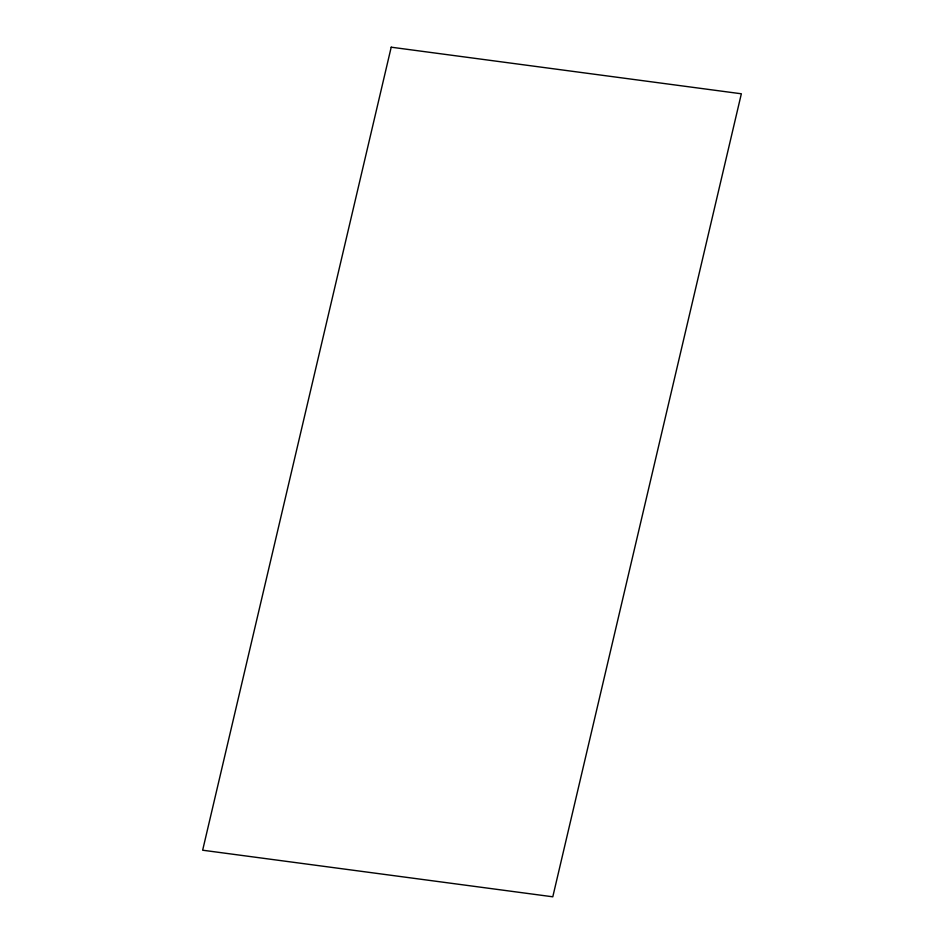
<?xml version="1.0" encoding="UTF-8"?>
<svg xmlns="http://www.w3.org/2000/svg" width="944" height="944" viewBox="0 0 944 944"><rect width="100%" height="100%" fill="white"/><g stroke="black" fill="none" stroke-linecap="round" stroke-linejoin="round"><path stroke-width="1.42" d="M391.205 47.2L202.653 850.214L552.795 896.8L741.347 93.786L391.205 47.2"/></g></svg>
